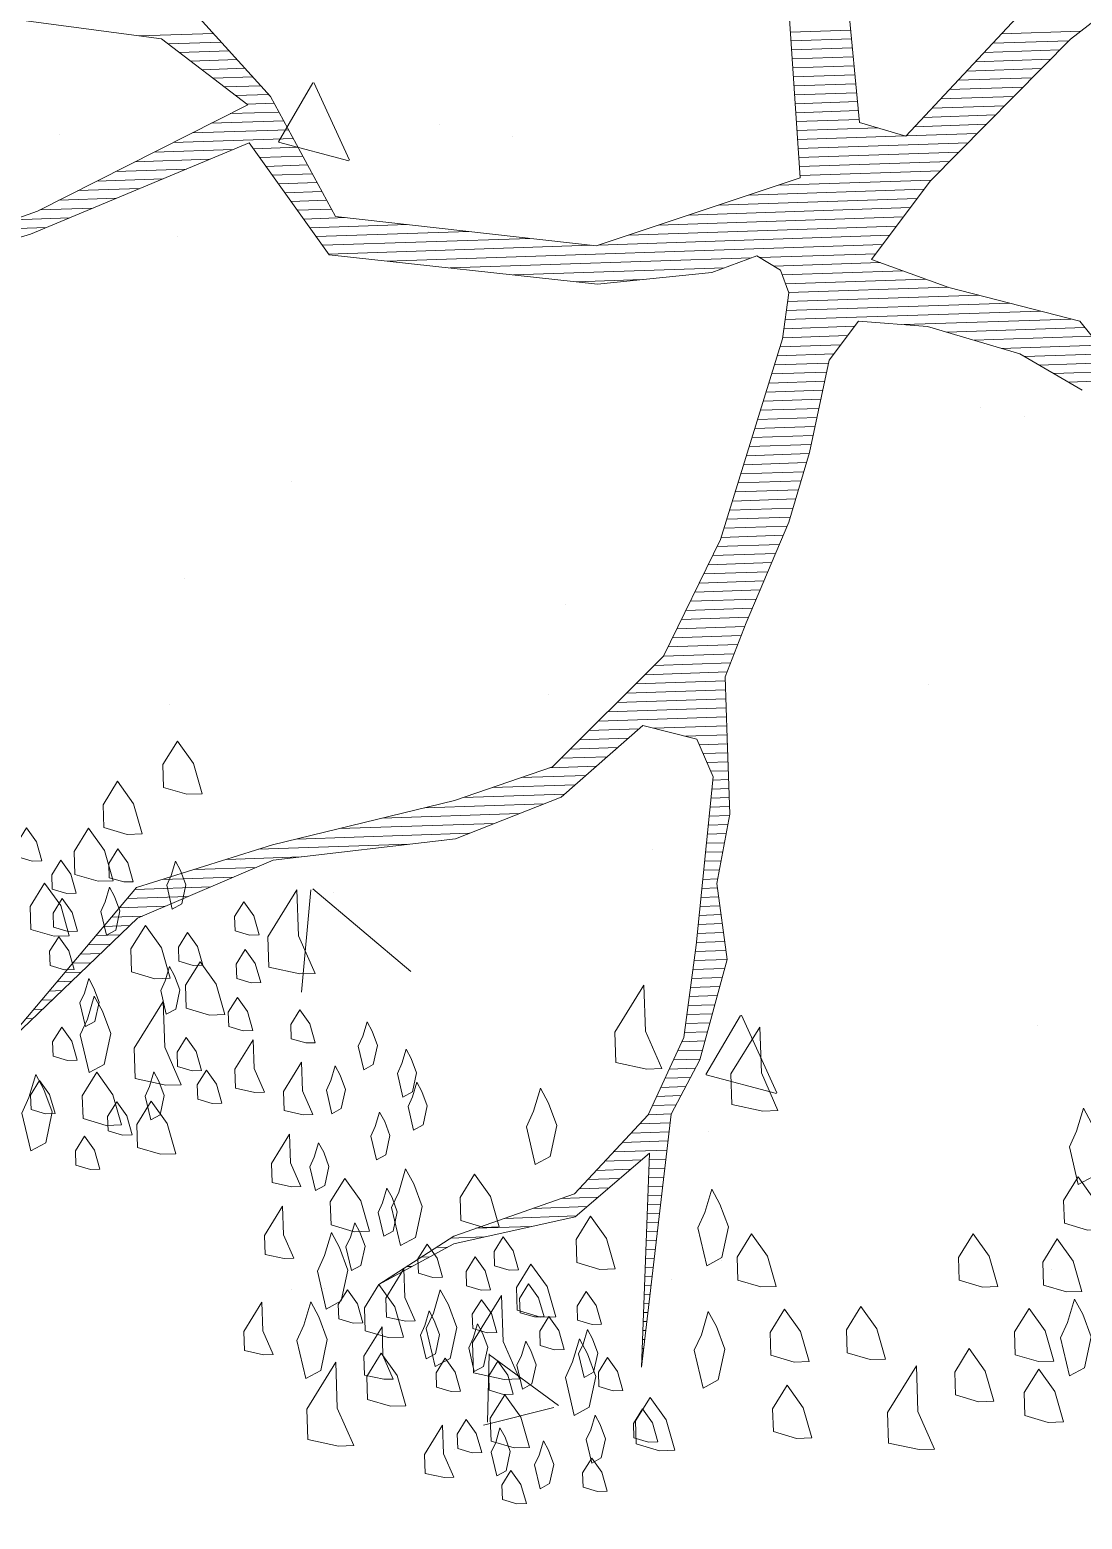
# Model space of a CAD drawing. Header units: millimetres. Extents: x 111 to 1506, y 14 to 566.
# Drawn here: x 256.401 to 257.217, y 203.008 to 204.162 of the extents above; entities that cross this region are included whole.
import ezdxf

# ---------------------------------------------------------------- set-up
doc = ezdxf.new("R2010")
doc.units = ezdxf.units.MM
doc.layers.add('ARBOLES', color=78, linetype='Continuous', lineweight=5)
doc.layers.add('G', color=254, linetype='Continuous', lineweight=5)

# ---------------------------------------------------------------- blocks, each defined once
blk = doc.blocks.new('*X16')
at = {"color": 0}
for p, q in [((16.97318789409835, 16.77), (17.05628360918451, 16.77)), ((17.00543915516986, 16.76), (17.06474498948201, 16.76)), ((17.01766114893293, 16.75), (17.07320636977952, 16.75)), ((17.02988314269599, 16.74), (17.08166775007702, 16.74)), ((17.69874070101733, 16.75), (17.76574494880639, 16.75)), ((17.69907402811996, 16.74), (17.76636993712381, 16.74)), ((17.93347695330735, 16.74), (18.02167326921469, 16.74)), ((17.04210513645906, 16.73), (17.09012913037453, 16.73)), ((17.69940735522259, 16.73), (17.76699492544124, 16.73)), ((17.92347714022848, 16.73), (18.00841684811205, 16.73)), ((17.05432713022213, 16.72), (17.09859051067204, 16.72)), ((17.06654912398519, 16.71), (17.10705189096955, 16.71)), ((17.69974068232522, 16.72), (17.76761991375867, 16.72)), ((17.70007400942785, 16.71), (17.7682449020761, 16.71)), ((17.90347751407073, 16.71), (17.98730613161222, 16.71)), ((17.9134773271496, 16.72), (17.99786148986213, 16.72)), ((17.07877111774826, 16.7), (17.11551327126705, 16.7)), ((17.09099311151132, 16.69), (17.12128332312038, 16.69)), ((17.70040733653048, 16.7), (17.76886989039353, 16.7)), ((17.70074066363311, 16.69), (17.76949487871096, 16.69)), ((17.88347788791299, 16.69), (17.96619541511238, 16.69)), ((17.89347770099186, 16.7), (17.97675077336229, 16.7)), ((17.07191611900144, 16.68), (17.12628322965982, 16.68)), ((17.70107399073574, 16.68), (17.77011986702839, 16.68)), ((17.87347807483412, 16.68), (17.95564005686246, 16.68)), ((17.02884000112323, 16.66), (17.13628304273869, 16.66)), ((17.05037806006234, 16.67), (17.13128313619925, 16.67)), ((17.70140731783836, 16.67), (17.77074485534582, 16.67)), ((17.70174064494099, 16.66), (17.77136984366325, 16.66)), ((17.85347844867637, 16.66), (17.93452934036261, 16.66)), ((17.86347826175525, 16.67), (17.94508469861254, 16.67)), ((17.00730194218412, 16.65), (17.14128294927813, 16.65)), ((17.70207397204362, 16.65), (17.77199483198068, 16.65)), ((17.8434786355975, 16.65), (17.92397398211269, 16.65)), ((16.9642258243059, 16.63), (17.04772422536325, 16.63)), ((16.98576388324501, 16.64), (17.07408736893483, 16.64)), ((17.09638439757046, 16.64), (17.14628285581756, 16.64)), ((17.10305093962304, 16.63), (17.151282762357, 16.63)), ((17.70240729914625, 16.64), (17.79244934519138, 16.64)), ((17.70274062624888, 16.63), (17.822448784428, 16.63)), ((17.82347900943976, 16.63), (17.90286326561285, 16.63)), ((17.83347882251863, 16.64), (17.91341862386278, 16.64)), ((16.92114970642769, 16.61), (16.99499793822011, 16.61)), ((16.9426877653668, 16.62), (17.02136108179169, 16.62)), ((17.10971748167562, 16.62), (17.15628266889643, 16.62)), ((17.1163840237282, 16.61), (17.16128257543587, 16.61)), ((17.70307395335151, 16.62), (17.89230790736294, 16.62)), ((17.70340728045414, 16.61), (17.88175254911301, 16.61)), ((16.89961164748859, 16.6), (16.96863479464855, 16.6)), ((17.12305056578078, 16.6), (17.1662824819753, 16.6)), ((17.70374060755677, 16.6), (17.8711971908631, 16.6)), ((16.85653552961037, 16.58), (16.91590850750541, 16.58)), ((16.87807358854948, 16.59), (16.94227165107697, 16.59)), ((17.12971710783336, 16.59), (17.17128238851474, 16.59)), ((17.13638364988594, 16.58), (17.17628229505417, 16.58)), ((17.67979263830318, 16.58), (17.85008647436326, 16.58)), ((17.7040739346594, 16.59), (17.86064183261317, 16.59)), ((16.79528174480739, 16.56), (16.86318222036226, 16.56)), ((16.82653116067887, 16.57), (16.88954536393383, 16.57)), ((17.14305019193853, 16.57), (17.18128220159361, 16.57)), ((17.14971673399111, 16.56), (17.19705354405891, 16.56)), ((17.61229390002079, 16.56), (17.83375914392326, 16.56)), ((17.64604326916198, 16.57), (17.84175899438636, 16.57)), ((17.15638327604368, 16.55), (17.26505227299522, 16.55)), ((17.57854453087961, 16.55), (17.82575929346017, 16.55)), ((17.16304981809627, 16.54), (17.33305100193156, 16.54)), ((17.16971636014885, 16.53), (17.40104973086787, 16.53)), ((17.51104579259722, 16.53), (17.80975959253397, 16.53)), ((17.54479516173841, 16.54), (17.81775944299707, 16.54)), ((17.17638290220143, 16.52), (17.46904845980421, 16.52)), ((17.24124772612421, 16.51), (17.79375989160778, 16.51)), ((17.47729642345603, 16.52), (17.80175974207088, 16.52)), ((17.31124641767633, 16.5), (17.64659948550995, 16.5)), ((17.65641474865688, 16.5), (17.78576004114468, 16.5)), ((17.38124510922841, 16.49), (17.61660004627335, 16.49)), ((17.45124380078052, 16.48), (17.52452520878001, 16.48)), ((17.67141446827519, 16.49), (17.78989448776242, 16.49)), ((17.68037907972965, 16.48), (17.8148940204596, 16.48)), ((17.68371235075595, 16.47), (17.83989355315678, 16.47)), ((17.68704562178224, 16.46), (17.86489308585396, 16.46)), ((17.68554858268128, 16.45), (17.8985871767802, 16.45)), ((17.68221531165498, 16.43), (17.96658590571652, 16.43)), ((17.68388194716813, 16.44), (17.93258654124835, 16.44)), ((17.67888204062869, 16.41), (17.7511786479375, 16.41)), ((17.68054867614184, 16.42), (17.7591784984006, 16.42)), ((17.81449330194555, 16.42), (18.00058527018467, 16.42)), ((17.86165007260383, 16.41), (18.01566295137173, 16.41)), ((17.67566532727385, 16.4), (17.7431787974744, 16.4)), ((17.89164951184045, 16.4), (18.02316281118089, 16.4)), ((17.6687423797577, 16.38), (17.72889729946106, 16.38)), ((17.67220385351578, 16.39), (17.7351789470113, 16.39)), ((17.92164895107706, 16.39), (18.03066267099004, 16.39)), ((17.94727478289914, 16.38), (18.03816253079919, 16.38)), ((17.66181943224156, 16.36), (17.72389739292162, 16.36)), ((17.66528090599964, 16.37), (17.72639734619134, 16.37)), ((17.96327448382533, 16.37), (18.04566239060834, 16.37)), ((17.97927418475152, 16.36), (18.0531622504175, 16.36)), ((17.65835795848349, 16.35), (17.72139743965191, 16.35)), ((17.99527388567772, 16.35), (18.06066211022665, 16.35)), ((17.65143501096735, 16.33), (17.71639753311247, 16.33)), ((17.65489648472542, 16.34), (17.71889748638219, 16.34)), ((17.64451206345121, 16.31), (17.71139762657304, 16.31)), ((17.64797353720928, 16.32), (17.71389757984275, 16.32)), ((17.64105058969314, 16.3), (17.70889767330332, 16.3)), ((17.634127642177, 16.28), (17.7038081783691, 16.28)), ((17.63758911593507, 16.29), (17.7063977200336, 16.29)), ((17.62720469466086, 16.26), (17.69714163631651, 16.26)), ((17.63066616841893, 16.27), (17.7004749073428, 16.27)), ((17.62374322090279, 16.25), (17.69380836529022, 16.25)), ((17.61682027338665, 16.23), (17.68714182323764, 16.23)), ((17.62028174714471, 16.24), (17.69047509426393, 16.24)), ((17.6098973258705, 16.21), (17.68047528118506, 16.21)), ((17.61335879962857, 16.22), (17.68380855221135, 16.22)), ((17.60643585211243, 16.2), (17.67656018210006, 16.2)), ((17.59810343573454, 16.18), (17.66732958541187, 16.18)), ((17.60297437835436, 16.19), (17.67194488375597, 16.19)), ((17.58743696845041, 16.16), (17.65809898872368, 16.16)), ((17.59277020209247, 16.17), (17.66271428706778, 16.17)), ((17.58210373480834, 16.15), (17.65348369037959, 16.15)), ((17.57143726752421, 16.13), (17.6442530936914, 16.13)), ((17.57677050116627, 16.14), (17.64886839203549, 16.14)), ((17.56077080024008, 16.11), (17.63502249700321, 16.11)), ((17.56610403388215, 16.12), (17.63963779534731, 16.12)), ((17.55543756659802, 16.1), (17.63040719865912, 16.1)), ((17.54477109931389, 16.08), (17.62163764650427, 16.08)), ((17.55010433295595, 16.09), (17.62592328068093, 16.09)), ((17.53410463202976, 16.06), (17.61306637815095, 16.06)), ((17.53943786567182, 16.07), (17.61735201232761, 16.07)), ((17.52340725343002, 16.05), (17.60878074397429, 16.05)), ((17.50197908254672, 16.03), (17.6021194566009, 16.03)), ((17.51269316798836, 16.04), (17.60449510979763, 16.04)), ((17.48055091166343, 16.01), (17.6021194566009, 16.01)), ((17.49126499710507, 16.02), (17.6021194566009, 16.02)), ((17.46983682622178, 16), (17.6021194566009, 16)), ((17.44840865533848, 15.98), (17.50438145419039, 15.98)), ((17.45912274078013, 15.99), (17.6021194566009, 15.99)), ((17.52058882922431, 15.98), (17.6021194566009, 15.98)), ((17.42698048445519, 15.96), (17.47993746666426, 15.96)), ((17.43769456989683, 15.97), (17.49215946042733, 15.97)), ((17.55558817500036, 15.97), (17.6021194566009, 15.97)), ((17.57067333692794, 15.96), (17.6021194566009, 15.96)), ((17.41626639901354, 15.95), (17.4677154729012, 15.95)), ((17.57467326215949, 15.95), (17.6021194566009, 15.95)), ((17.37106652666302, 15.93), (17.44327148537507, 15.93)), ((17.40356591916934, 15.94), (17.45549347913813, 15.94)), ((17.57867318739104, 15.94), (17.6021194566009, 15.94)), ((17.58267311262259, 15.93), (17.6021194566009, 15.93)), ((17.33856713415669, 15.92), (17.431049491612, 15.92)), ((17.58457930600135, 15.92), (17.6021194566009, 15.92)), ((17.26288055954617, 15.9), (17.39572617704003, 15.9)), ((17.30606774165035, 15.91), (17.41882749784894, 15.91)), ((17.58185208425256, 15.9), (17.6021194566009, 15.9)), ((17.58321569512696, 15.91), (17.6021194566009, 15.91)), ((17.16688235398901, 15.88), (17.33972722379835, 15.88)), ((17.21488145676759, 15.89), (17.36772670041919, 15.89)), ((17.57912486250378, 15.88), (17.60181207761234, 15.88)), ((17.58048847337817, 15.89), (17.6021194566009, 15.89)), ((17.11888325121043, 15.87), (17.31172774717751, 15.87)), ((17.57776125162939, 15.87), (17.59958989692815, 15.87)), ((17.04013480420599, 15.85), (17.12348064503154, 15.85)), ((17.07613413128993, 15.86), (17.24347840197801, 15.86)), ((17.57503402988061, 15.85), (17.59514553555976, 15.85)), ((17.576397640755, 15.86), (17.59736771624395, 15.86)), ((16.96813615003811, 15.83), (17.04722716228014, 15.83)), ((17.00413547712205, 15.84), (17.07294096734009, 15.84)), ((17.57230680813182, 15.83), (17.59070117419137, 15.83)), ((17.57367041900621, 15.84), (17.59292335487556, 15.84)), ((16.93713547433138, 15.82), (17.02151335722018, 15.82)), ((17.57094319725743, 15.82), (17.58847899350718, 15.82)), ((16.91904057447438, 15.8), (16.97008574710027, 15.8)), ((16.92808802440288, 15.81), (16.99579955216023, 15.81)), ((17.56821597550865, 15.8), (17.58559625106659, 15.8)), ((17.56957958638304, 15.81), (17.58625681282299, 15.81)), ((16.90094567461737, 15.78), (16.93005314373287, 15.78)), ((16.90999312454588, 15.79), (16.94437194204032, 15.79)), ((17.56548875375986, 15.78), (17.58759621368236, 15.78)), ((17.56685236463425, 15.79), (17.58659623237447, 15.79)), ((16.89189822468887, 15.77), (16.91887688205647, 15.77)), ((17.56412514288547, 15.77), (17.58859619499025, 15.77)), ((16.87380332483186, 15.75), (16.89652435870371, 15.75)), ((16.88285077476036, 15.76), (16.90770062038009, 15.76)), ((17.56139792113669, 15.75), (17.59059615760602, 15.75)), ((17.56276153201108, 15.76), (17.58959617629814, 15.76)), ((16.85570842497486, 15.73), (16.87417183535093, 15.73)), ((16.86475587490336, 15.74), (16.88534809702732, 15.74)), ((17.55846422328014, 15.73), (17.59259612022179, 15.73)), ((17.5600343102623, 15.74), (17.59159613891391, 15.74)), ((16.84666097504636, 15.72), (16.86299557367455, 15.72)), ((17.556797587767, 15.72), (17.59359610152968, 15.72)), ((16.82856607518935, 15.7), (16.84064305032178, 15.7)), ((16.83761352511785, 15.71), (16.85181931199816, 15.71)), ((17.55346431674071, 15.7), (17.58752159368557, 15.7)), ((17.55513095225385, 15.71), (17.5905984592483, 15.71)), ((16.81047117533234, 15.68), (16.818290526969, 15.68)), ((16.81951862526085, 15.69), (16.82946678864539, 15.69)), ((17.55013104571442, 15.68), (17.58136786256011, 15.68)), ((17.55179768122756, 15.69), (17.58444472812284, 15.69)), ((17.54846441020127, 15.67), (17.57829099699738, 15.67)), ((17.54513113917498, 15.65), (17.57213726587192, 15.65)), ((17.54679777468813, 15.66), (17.57521413143465, 15.66)), ((17.54020961248283, 15.63), (17.56598353474646, 15.63)), ((17.54346450366184, 15.64), (17.56906040030919, 15.64)), ((17.53520970594339, 15.62), (17.56290666918373, 15.62)), ((17.52520989286452, 15.6), (17.55431273478863, 15.6)), ((17.53020979940396, 15.61), (17.559829803621, 15.61)), ((17.51521007978565, 15.58), (17.54288437698421, 15.58)), ((17.52020998632508, 15.59), (17.54859855588642, 15.59)), ((17.51021017324621, 15.57), (17.537170198082, 15.57)), ((17.50021036016734, 15.55), (17.52574184027757, 15.55)), ((17.50521026670678, 15.56), (17.53145601917979, 15.56)), ((17.48034871292338, 15.53), (17.52259571549491, 15.53)), ((17.49034852600225, 15.54), (17.52411083868868, 15.54)), ((17.47034889984451, 15.52), (17.52108059230115, 15.52)), ((17.45034927368676, 15.5), (17.49106801520514, 15.5)), ((17.46034908676564, 15.51), (17.51956546910738, 15.51)), ((17.49955784605079, 15.5), (17.51805034591361, 15.5)), ((17.43034964752902, 15.48), (17.46606848250796, 15.48)), ((17.44034946060789, 15.49), (17.47856824885655, 15.49)), ((17.49812930132524, 15.48), (17.51502009952607, 15.48)), ((17.49884357368802, 15.49), (17.51653522271984, 15.49)), ((17.42034983445015, 15.47), (17.45356871615937, 15.47)), ((17.49741502896246, 15.47), (17.51350497633231, 15.47)), ((17.36804773258134, 15.45), (17.4285691834622, 15.45)), ((17.40004713443373, 15.46), (17.44106894981079, 15.46)), ((17.49598648423691, 15.45), (17.51047472994477, 15.45)), ((17.49670075659969, 15.46), (17.51198985313854, 15.46)), ((17.30404892887656, 15.43), (17.3661222140591, 15.43)), ((17.33604833072895, 15.44), (17.41606941711361, 15.44)), ((17.49455793951136, 15.43), (17.50744448355723, 15.43)), ((17.49527221187413, 15.44), (17.508959606751, 15.44)), ((17.27536577131167, 15.42), (17.31278987763845, 15.42)), ((17.49384366714858, 15.42), (17.50592936036346, 15.42)), ((17.24203306104876, 15.4), (17.25165344221621, 15.4)), ((17.25869941618022, 15.41), (17.27165306837395, 15.41)), ((17.49241512242303, 15.4), (17.50289911397593, 15.4)), ((17.49312939478581, 15.41), (17.50441423716969, 15.41)), ((17.20870035078586, 15.38), (17.21165418990073, 15.38)), ((17.22536670591732, 15.39), (17.23165381605847, 15.39)), ((17.49098657769748, 15.38), (17.49986886758839, 15.38)), ((17.49170085006025, 15.39), (17.50138399078216, 15.39)), ((17.4902723053347, 15.37), (17.49835374439462, 15.37)), ((17.48884376060915, 15.35), (17.49532349800708, 15.35)), ((17.48955803297192, 15.36), (17.49683862120085, 15.36)), ((17.48741521588359, 15.33), (17.49229325161955, 15.33)), ((17.48812948824637, 15.34), (17.49380837481331, 15.34)), ((17.48670094352081, 15.32), (17.49077812842578, 15.32)), ((17.48527239879526, 15.3), (17.48774788203824, 15.3)), ((17.48598667115804, 15.31), (17.48926300523201, 15.31)), ((17.48384385406971, 15.28), (17.48471763565071, 15.28)), ((17.48455812643249, 15.29), (17.48623275884447, 15.29)), ((17.48312958170693, 15.27), (17.48320251245694, 15.27))]:
    blk.add_line(p, q, dxfattribs=at)
blk = doc.blocks.new('E1E')
at = {"layer": 'ARBOLES', "ltscale": 0.2}
for p, q in [((95.6009255226575, 59.47837119379487), (95.6009255226575, 59.47837119379487)), ((95.58452171995023, 59.44670663478818), (95.5298121822877, 59.4067161867511)), ((95.60448911147448, 59.38315043963625), (95.58192586977013, 59.44281732982635)), ((95.6038394601656, 59.38383969379451), (95.52656696160948, 59.40351568963882)), ((95.79750850332499, 59.39714402914289), (95.79750850332499, 59.39714402914289)), ((95.76994093795332, 59.38406470091869), (95.76994093795332, 59.38406470091869)), ((95.47302395451237, 59.25522958106198), (95.47302395451237, 59.25522958106198)), ((95.43610505909115, 59.2210686431245), (95.43610505909115, 59.2210686431245)), ((95.85697547625334, 59.22055793091253), (95.85697547625334, 59.22055793091253)), ((95.92142910948124, 59.04482690011905), (95.89361575795229, 59.13638126765208)), ((95.49325417549638, 59.11433350925407), (95.49325417549638, 59.11433350925407)), ((95.1485394056996, 59.11331513298084), (95.1485394056996, 59.11331513298084)), ((95.91995500519356, 59.04322960773975), (95.80626733749607, 59.08039179101824)), ((95.5148264315825, 59.06597332413779), (95.44758869686069, 59.057520130957)), ((95.505991272701, 59.00265368777985), (95.51518409922373, 59.06577840244612)), ((95.5053764720275, 59.00217781744668), (95.44733153404371, 59.05684928185023)), ((95.90080178791315, 59.03942887398277), (95.90080178791315, 59.03942887398277)), ((95.99240934325658, 59.04428227560839), (95.99240934325658, 59.04428227560839)), ((95.82557020967845, 58.95662574946349), (95.82557020967845, 58.95662574946349)), ((96.10891797842731, 58.93421537604686), (96.10891797842731, 58.93421537604686)), ((95.2462630320165, 58.90743740692691), (95.2462630320165, 58.90743740692691)), ((95.64030462664577, 58.88973910508962), (95.64030462664577, 58.88973910508962)), ((96.13945979440601, 58.81968787144391), (96.13945979440601, 58.81968787144391)), ((95.78443342961457, 58.79230092796597), (95.78443342961457, 58.79230092796597)), ((95.80101444786504, 58.70861918535712), (95.80101444786504, 58.70861918535712)), ((96.0816201632743, 58.6988124865815), (96.0816201632743, 58.6988124865815)), ((95.45994888080207, 58.65038647988471), (95.45994888080207, 58.65038647988471)), ((96.26571117668692, 58.52697941621528), (96.26571117668692, 58.52697941621528)), ((96.40324373348395, 58.47991098517507), (96.40324373348395, 58.47991098517507)), ((96.05021489669927, 58.43488030513235), (96.05021489669927, 58.43488030513235)), ((96.2113654874735, 58.4099156305238), (96.14412775275177, 58.40146243734311)), ((96.20252986078678, 58.34659609944917), (96.21172268730965, 58.40972081411546)), ((95.51212426039936, 58.39318980228864), (95.51212426039936, 58.39318980228864)), ((96.20191572783341, 58.34612024460335), (96.14387078984957, 58.400791709007)), ((95.47090771903736, 58.38569196259565), (95.47090771903736, 58.38569196259565)), ((96.07875918467144, 58.33799653709393), (96.07875918467144, 58.33799653709393)), ((96.01127942815964, 58.32313856864293), (96.01127942815964, 58.32313856864293)), ((95.75427463585872, 58.19608208901313), (95.75427463585872, 58.19608208901313))]:
    blk.add_line(p, q, dxfattribs=at)
for points in [[(95.70240777502559, 59.51578741147561), (95.731319704394, 59.52086786205796), (95.74290443008086, 59.49485162781279), (95.7342657706642, 59.44424276730143), (95.71688868213405, 59.48326711866904), (95.68939990105213, 59.50999515690368)], [(95.52807987344208, 59.50302690015785), (95.54208374275566, 59.50439199246345), (95.54751364635176, 59.4921978630811), (95.5448142823156, 59.47638386563214), (95.5312551110873, 59.48495812694811), (95.5199506058098, 59.49940703209136)], [(95.59990918787572, 59.50578765189157), (95.61797769100555, 59.50896267823036), (95.62521756246693, 59.49270383905382), (95.6198188343947, 59.46107584415613), (95.60895902720259, 59.48546410292083), (95.59177992024357, 59.50216778382518)], [(95.52585638301505, 59.45333013205043), (95.52630108110048, 59.46326948567199), (95.51318660795759, 59.48178310060932), (95.50686730819069, 59.47409852274875), (95.51004254583599, 59.45602974953901), (95.51953708324814, 59.44564555418985), (95.52722165279505, 59.439326068635)], [(95.567867990956, 59.45742540896713), (95.5683126890414, 59.4673647625887), (95.55519821589851, 59.48587837752603), (95.54887891613173, 59.47819379966545), (95.55205415377706, 59.46012502645571), (95.56154869118919, 59.44974083110655), (95.56923326073608, 59.44342134555158)], [(95.58457122430596, 59.47460449872157), (95.59857509361954, 59.47596959102718), (95.60400499721564, 59.46377546164483), (95.60130563317959, 59.44796146419598), (95.5877464619512, 59.45653572551195), (95.5764419566737, 59.47098463065508)], [(95.46260103429884, 59.46412860200478), (95.47660490361264, 59.46549369431028), (95.48203480720863, 59.4532995649279), (95.47933544317249, 59.43748556747907), (95.4657762719442, 59.44605982879493), (95.45447176666669, 59.46050873393828)], [(95.67136112322709, 59.46299422766747), (95.69376911560896, 59.46517855096401), (95.70245765987413, 59.44566637528014), (95.69813833016569, 59.42036194502435), (95.67644191192724, 59.43408186613628), (95.65835324925379, 59.45720197309543)], [(95.77476242571942, 59.4233069836387), (95.77547399986263, 59.4392112280472), (95.75448915576763, 59.46883539356774), (95.7443774632159, 59.45653908043464), (95.74945825191598, 59.42762671890347), (95.76465073316764, 59.4110106705055), (95.77694703299782, 59.40089868066881)], [(95.79916977143641, 59.46300804667981), (95.81723827456624, 59.4661830730186), (95.8244781460276, 59.44992423384205), (95.81907941795536, 59.41829623894447), (95.80821961076315, 59.44268449770907), (95.79104050380413, 59.45938817861331)], [(95.54992104290993, 59.45568054245999), (95.57232903529172, 59.45786486575665), (95.58101757955677, 59.43835269007278), (95.57669824984845, 59.41304825981699), (95.55500183161, 59.42676818092892), (95.53691316893669, 59.44988828788819)], [(95.49019525036456, 59.41309730871425), (95.49063994844995, 59.42303666233583), (95.47752547530712, 59.44155027727315), (95.47120617554029, 59.43386569941257), (95.47438141318564, 59.41579692620284), (95.48387595059776, 59.40541273085369), (95.49156052014455, 59.39909324529871)], [(95.68669411884157, 59.44214795461372), (95.70476262197135, 59.44532298095265), (95.71200249343285, 59.4290641417761), (95.70660376536051, 59.39743614687841), (95.69574395816828, 59.42182440564311), (95.67856485120937, 59.43852808654724)], [(95.62435934182, 59.42900300753085), (95.6383632111337, 59.43036809983646), (95.64379311472969, 59.41817397045411), (95.64109375069363, 59.40235997300537), (95.62753457946523, 59.41093423432122), (95.61623007418771, 59.42538313946446)], [(95.42345005874101, 59.40715818258836), (95.44585805112287, 59.40934250588489), (95.45454659538784, 59.38983033020114), (95.45022726567976, 59.36452589994536), (95.42853084744108, 59.3782458210574), (95.41044218476765, 59.40136592801654)], [(95.52974754265499, 59.36096687999832), (95.53045911679831, 59.37687112440681), (95.50947427270313, 59.40649528992735), (95.49936258015137, 59.39419897679413), (95.50444336885145, 59.36528661526317), (95.51963585010336, 59.3486705668651), (95.53193214993341, 59.33855857702853)], [(95.5778384019774, 59.41315844295949), (95.59184227129109, 59.41452353526511), (95.59727217488708, 59.40232940588275), (95.59457281085103, 59.38651540843391), (95.58101363962277, 59.39508966974976), (95.56970913434513, 59.40953857489301)], [(95.66709167836729, 59.36756876121632), (95.66780325251072, 59.3834730056248), (95.64681840841551, 59.41309717114535), (95.63670671586377, 59.40080085801211), (95.64178750456385, 59.37188849648105), (95.65697998581564, 59.35527244808319), (95.6692762856457, 59.3451604582464)], [(95.67002206101543, 59.38114674057935), (95.67046675910083, 59.39108609420081), (95.65735228595794, 59.40959970913825), (95.65103298619115, 59.40191513127756), (95.6542082238364, 59.38384635806783), (95.66370276124864, 59.37346216271878), (95.67138733079551, 59.36714267716371)], [(95.69742675602235, 59.40445770061586), (95.71983474840424, 59.40664202391239), (95.72852329266928, 59.38712984822853), (95.72420396296094, 59.36182541797272), (95.70250754472242, 59.37554533908467), (95.68441888204909, 59.39866544604392)], [(95.4359897409753, 59.40357222969786), (95.449993610289, 59.40493732200348), (95.45542351388501, 59.39274319262112), (95.45272414984896, 59.37692919517217), (95.43916497862068, 59.38550345648813), (95.42786047334305, 59.39995236163149)], [(95.57605960963579, 59.37340102847364), (95.5765043077212, 59.383340382095), (95.5633898345783, 59.40185399703254), (95.55707053481152, 59.39416941917197), (95.56024577245677, 59.37610064596213), (95.569740309869, 59.36571645061296), (95.57742487941576, 59.359396965058)], [(95.58249061269184, 59.40004014269452), (95.61140254206036, 59.40512059327698), (95.62298726774706, 59.37910435903181), (95.61434860833052, 59.32849549852033), (95.59697151980042, 59.36751984988807), (95.56948273871845, 59.39424788812247)], [(95.62394581925837, 59.37524152962936), (95.62439051734378, 59.38518088325093), (95.61127604420076, 59.40369449818824), (95.60495674443398, 59.39600992032767), (95.60813198207931, 59.37794114711804), (95.61762651949144, 59.36755695176877), (95.62531108903832, 59.36123746621392)], [(95.73280153612238, 59.40423104128381), (95.74680540543608, 59.40559613358919), (95.75223530903229, 59.39340200420693), (95.74953594499613, 59.3775880067581), (95.73597677376772, 59.38616226807396), (95.72467226849031, 59.40061117321731)], [(95.78131624755468, 59.35608207472914), (95.78202782169788, 59.37198631913763), (95.76104297760268, 59.40161048465829), (95.75093128505108, 59.38931417152506), (95.75601207375112, 59.36040180999389), (95.77120455500294, 59.34378576159604), (95.783500854833, 59.33367377175947)], [(95.68809056414528, 59.38432176691814), (95.70615906727508, 59.38749679325683), (95.71339893873647, 59.3712379540804), (95.70800021066424, 59.33960995918282), (95.697140403472, 59.36399821794765), (95.67996129651299, 59.38070189885165)], [(95.48435182420681, 59.37152996019522), (95.49835569352062, 59.37289505250082), (95.50378559711672, 59.36070092311824), (95.50108623308056, 59.34488692566951), (95.48752706185229, 59.35346118698537), (95.47622255657477, 59.36791009212872)], [(95.52683930575716, 59.34174246645345), (95.52728400384257, 59.35168182007479), (95.51416953069969, 59.37019543501223), (95.50785023093277, 59.36251085715166), (95.5110254685781, 59.34444208394181), (95.52052000599024, 59.33405788859277), (95.52820457553699, 59.32773840303769)], [(95.61356188567531, 59.3657470177357), (95.62756575498899, 59.36711211004108), (95.63299565858509, 59.35491798065872), (95.63029629454893, 59.33910398321), (95.61673712332063, 59.34767824452585), (95.60543261804314, 59.3621271496692)], [(95.81504595966285, 59.37266418063125), (95.83311446279268, 59.37583920697004), (95.84035433425419, 59.3595803677936), (95.83495560618181, 59.32795237289582), (95.82409579898972, 59.35234063166062), (95.80691669203081, 59.36904431256475)], [(96.01383066961435, 59.36376734607796), (96.02783453892805, 59.36513243838355), (96.03326444252414, 59.35293830900121), (96.03056507848798, 59.33712431155235), (96.01700590725972, 59.34569857286833), (96.00570140198221, 59.36014747801146)], [(96.09218184432623, 59.32304562324673), (96.0928934184696, 59.33894986765522), (96.07190857437435, 59.36857403317575), (96.06179688182252, 59.35627772004266), (96.06687767052273, 59.32736535851146), (96.08207015177452, 59.31074931011362), (96.09436645160456, 59.30063732027706)], [(95.30927537440223, 59.34852383288015), (95.33168336678402, 59.3507081561767), (95.34037191104919, 59.33119598049284), (95.33605258134087, 59.30589155023704), (95.31435616310243, 59.31961147134897), (95.29626750042887, 59.34273157830812)], [(95.5494171407884, 59.35666678044679), (95.56342101010219, 59.35803187275239), (95.5688509136982, 59.34583774337004), (95.56615154966202, 59.3300237459212), (95.55259237843364, 59.33859800723716), (95.54128787315624, 59.35304691238029)], [(95.76538095769882, 59.33106626498957), (95.76582565578421, 59.34100561861093), (95.75271118264132, 59.35951923354836), (95.74639188287455, 59.3518346556878), (95.74956712051987, 59.33376588247807), (95.759061657932, 59.32338168712889), (95.76674622747879, 59.31706220157393)], [(95.42786915814628, 59.29222054045332), (95.4285807322896, 59.30812478486192), (95.40759588819452, 59.33774895038247), (95.39748419564276, 59.32545263724925), (95.40256498434285, 59.29654027571807), (95.41775746559452, 59.27992422732022), (95.43005376542469, 59.26981223748367)], [(95.57834545111031, 59.33545354802089), (95.59234932042402, 59.33681864032661), (95.59777922402003, 59.32462451094425), (95.59507985998395, 59.3088105134953), (95.58152068875569, 59.31738477481125), (95.57021618347817, 59.33183367995439)], [(95.67999247203684, 59.33687977457161), (95.69399634135056, 59.33824486687723), (95.69942624494655, 59.32605073749487), (95.69672688091049, 59.31023674004602), (95.68316770968208, 59.31881100136187), (95.67186320440467, 59.33325990650522)], [(95.52594990958636, 59.32186375921041), (95.53995377890001, 59.32322885151603), (95.54538368249601, 59.31103472213368), (95.54268431845995, 59.29522072468472), (95.5291251472317, 59.30379498600068), (95.51782064195405, 59.31824389114392)], [(95.57314037913194, 59.33352703777432), (95.59554837151373, 59.33571136107096), (95.60423691577878, 59.31619918538711), (95.59991758607048, 59.29089475513129), (95.57822116783191, 59.30461467624336), (95.56013250515858, 59.32773478320249)], [(95.63391623027965, 59.33097456362173), (95.64792009959335, 59.33233965592733), (95.65335000318936, 59.32014552654497), (95.65065063915328, 59.30433152909614), (95.63709146792499, 59.3129057904121), (95.62578696264738, 59.32735469555523)], [(95.76398904387285, 59.32498538990152), (95.78639703625477, 59.32716971319819), (95.7950855805198, 59.30765753751432), (95.79076625081137, 59.28235310725852), (95.76906983257292, 59.29607302837057), (95.7509811698996, 59.31919313532971)], [(95.95844546417885, 59.32584392787604), (95.9808534565606, 59.32802825117248), (95.9895420008258, 59.30851607548873), (95.98522267111744, 59.28321164523303), (95.963526252879, 59.29693156634497), (95.94543759020544, 59.32005167330412)], [(95.99804800795906, 59.3226448392865), (96.01205187727275, 59.3240099315921), (96.01748178086899, 59.31181580220975), (96.0147824168327, 59.2960018047609), (96.00122324560441, 59.30457606607688), (95.98991874032689, 59.31902497122)], [(96.07213198834364, 59.33128023484759), (96.08613585765731, 59.33264532715321), (96.09156576125332, 59.32045119777085), (96.08886639721723, 59.304637200322), (96.07530722598896, 59.31321146163786), (96.06400272071134, 59.32766036678122)], [(95.19942001977181, 59.31519391342754), (95.22833194914021, 59.3202743640101), (95.23991667482703, 59.29425812976494), (95.23127801541037, 59.24364926925345), (95.21390092688029, 59.28267362062118), (95.18641214579841, 59.30940165885571)], [(95.7394463290613, 59.27508833337951), (95.74015790320452, 59.290992577788), (95.71917305910941, 59.32061674330854), (95.70906136655772, 59.30832043017521), (95.71414215525776, 59.27940806864426), (95.72933463650944, 59.26279202024629), (95.74163093633972, 59.25268003040961)], [(95.74959829604352, 59.28994375819802), (95.75004299412892, 59.29988311181948), (95.73692852098604, 59.3183967267568), (95.73060922121924, 59.31071214889623), (95.73378445886458, 59.29264337568659), (95.74327899627673, 59.28225918033746), (95.7509635658236, 59.27593969478248)], [(95.834066210011, 59.30807366565288), (95.85213471314086, 59.31124869199179), (95.85937458460232, 59.29498985281525), (95.85397585652996, 59.26336185791757), (95.84311604933777, 59.28775011668226), (95.82593694237885, 59.30445379758639)], [(96.01555774877257, 59.32010058463247), (96.0379657411542, 59.32228490792914), (96.04665428541936, 59.30277273224515), (96.04233495571104, 59.27746830198934), (96.02063853747259, 59.29118822310129), (96.00254987479916, 59.31430833006054)], [(95.6167682988445, 59.30385612024593), (95.63077216815807, 59.3052212125514), (95.63620207175421, 59.29302708316896), (95.63350270771812, 59.27721308572021), (95.61994353648984, 59.28578734703608), (95.60863903121223, 59.30023625217943)], [(95.82460284812264, 59.274635736722), (95.82504754620804, 59.28457509034346), (95.81193307306528, 59.30308870528079), (95.80561377329822, 59.29540412742021), (95.80878901094358, 59.2773353542106), (95.81828354835571, 59.26695115886142), (95.8259681179026, 59.26063167330635)], [(95.99175988371604, 59.27113813714575), (95.99220458180132, 59.28107749076734), (95.97909010865843, 59.29959110570478), (95.97277080889164, 59.2919065278442), (95.97594604653698, 59.27383775463446), (95.98544058394913, 59.26345355928543), (95.993125153496, 59.25713407373034)], [(95.33823718861916, 59.28348324726726), (95.36064518100096, 59.2856675705638), (95.36933372526613, 59.26615539487993), (95.36501439555781, 59.24085096462424), (95.34331797731936, 59.25457088573607), (95.32522931464581, 59.27769099269543)], [(95.53848597176868, 59.27133366811908), (95.56089396415035, 59.27351799141564), (95.56958250841541, 59.25400581573187), (95.56526317870718, 59.22870138547607), (95.54356676046864, 59.24242130658801), (95.52547809779519, 59.26554141354728)], [(95.65342211509909, 59.27575122604053), (95.67583010748095, 59.27793554933707), (95.684518651746, 59.25842337365309), (95.6801993220377, 59.2331189433974), (95.65850290379913, 59.24683886450934), (95.6404142411257, 59.26995897146859)], [(95.97800715998748, 59.26441127353841), (96.00691908935588, 59.26949172412085), (96.0185038150427, 59.24347548987582), (96.00986515562607, 59.19286662936421), (95.99248806709593, 59.23189098073196), (95.9649992860141, 59.2586190189666)], [(96.06911216264956, 59.23483601934633), (96.06982373679287, 59.25074026375494), (96.04883889269777, 59.28036442927525), (96.03872720014608, 59.26806811614214), (96.04380798884623, 59.23915575461096), (96.05900047009793, 59.22253970621323), (96.07129676992798, 59.21242771637643)], [(96.071718465782, 59.27751875694621), (96.0857223350957, 59.2788838492517), (96.09115223869179, 59.26668971986946), (96.08845287465547, 59.2508757224205), (96.0748937034272, 59.25944998373647), (96.0635891981498, 59.27389888887971)], [(95.1647656124084, 59.25300054377229), (95.18717360479015, 59.25518486706896), (95.19586214905537, 59.23567269138498), (95.19154281934692, 59.2103682611293), (95.16984640110846, 59.22408818224123), (95.15175773843502, 59.24720828920048)], [(95.2731978187523, 59.25452197440773), (95.29560581113415, 59.25670629770438), (95.30429435539914, 59.23719412202051), (95.2999750256909, 59.21188969176471), (95.27827860745235, 59.22560961287676), (95.2601899447789, 59.24872971983591)], [(95.78262241570533, 59.22671833552526), (95.78306711379076, 59.23665768914673), (95.76995264064787, 59.25517130408415), (95.76363334088109, 59.24748672622357), (95.76680857852628, 59.22941795301385), (95.77630311593857, 59.21903375766468), (95.78398768548544, 59.2127142721096)], [(95.93167977264515, 59.26386783389038), (95.94568364195896, 59.26523292619599), (95.95111354555496, 59.25303879681364), (95.94841418151879, 59.23722479936479), (95.93485501029049, 59.24579906068065), (95.92355050501298, 59.260247965824)], [(95.0975416352632, 59.24644757388266), (95.11994962764486, 59.24863189717922), (95.12863817191001, 59.22911972149534), (95.1243188422017, 59.20381529123954), (95.10262242396328, 59.21753521235159), (95.0845337612897, 59.24065531931085)], [(95.84902182654301, 59.24167321664133), (95.86709032967285, 59.24484824298012), (95.87433020113431, 59.22858940380369), (95.86893147306196, 59.19696140890612), (95.85807166586987, 59.22134966767082), (95.84089255891097, 59.23805334857483)], [(95.89871800403095, 59.23944900800306), (95.91678650716078, 59.24262403434186), (95.92402637862206, 59.22636519516531), (95.9186276505498, 59.19473720026775), (95.9077678433577, 59.21912545903244), (95.8905887363987, 59.23582913993657)], [(95.96060808296707, 59.24265460146447), (95.97461195228077, 59.24401969377008), (95.98004185587676, 59.23182556438772), (95.97734249184069, 59.21601156693889), (95.96378332061244, 59.22458582825474), (95.9524788153348, 59.23903473339787)], [(96.08079948063248, 59.21337308369543), (96.08124417871788, 59.22331243731689), (96.068129705575, 59.24182605225432), (96.0618104058082, 59.23414147439375), (96.06498564345354, 59.21607270118403), (96.07448018086569, 59.20568850583486), (96.08216475041245, 59.1993690202799)], [(95.39321475078295, 59.2300271707981), (95.41562274316463, 59.23221149409464), (95.42431128742979, 59.21269931841088), (95.41999195772148, 59.18739488815508), (95.39829553948306, 59.20111480926703), (95.38020687680948, 59.22423491622616)], [(95.46770412390669, 59.18525947618677), (95.46841569805012, 59.20116372059538), (95.44743085395493, 59.23078788611569), (95.43731916140318, 59.21849157298258), (95.44239995010322, 59.18957921145164), (95.45759243135504, 59.17296316305367), (95.46988873118508, 59.16285117321711)], [(95.83730379870386, 59.20236064388318), (95.83774849678929, 59.21229999750453), (95.82463402364641, 59.23081361244197), (95.81831472387958, 59.2231290345814), (95.82148996152493, 59.20506026137178), (95.83098449893707, 59.19467606602261), (95.83866906848385, 59.18835658046752)], [(95.76096515236866, 59.18785060449471), (95.76140985045404, 59.19778995811616), (95.74829537731115, 59.21630357305347), (95.74197607754438, 59.20861899519291), (95.74515131518959, 59.19055022198328), (95.75464585260185, 59.18016602663401), (95.76233042214862, 59.17384654107916)], [(95.11568018278506, 59.15320643072805), (95.11639175692841, 59.16911067513665), (95.09540691283328, 59.19873484065719), (95.08529522028145, 59.18643852752397), (95.09037600898165, 59.15752616599278), (95.10556849023331, 59.14091011759482), (95.11786479006348, 59.13079812775825)], [(95.12721502362335, 59.19731123267836), (95.14962301600524, 59.19949555597491), (95.15831156027016, 59.17998338029092), (95.15399223056197, 59.15467895003523), (95.13229581232343, 59.16839887114718), (95.11420714965008, 59.19151897810642)], [(95.65133727751768, 59.15791745661969), (95.65204885166092, 59.17382170102808), (95.6310640075658, 59.20344586654861), (95.62095231501408, 59.19114955341539), (95.62603310371416, 59.16223719188433), (95.6412255849661, 59.14562114348637), (95.65352188479612, 59.13550915364969)], [(96.01532064148948, 59.17447478554237), (96.01576533957487, 59.18441413916371), (96.002650866432, 59.20292775410114), (95.99633156666508, 59.19524317624056), (95.99950680431033, 59.17717440303071), (96.00900134172242, 59.16679020768178), (96.01668591126933, 59.1604707221267)], [(96.10610785522378, 59.20028927085768), (96.12011172453748, 59.20165436316339), (96.12554162813345, 59.18946023378104), (96.1228422640974, 59.1736462363322), (96.10928309286899, 59.18222049764818), (96.09797858759151, 59.1966694027913)], [(95.78176419505843, 59.16301750400228), (95.78220889314372, 59.17295685762387), (95.76909442000071, 59.19147047256119), (95.76277512023401, 59.18378589470051), (95.76595035787923, 59.16571712149089), (95.77544489529151, 59.15533292614172), (95.78312946483825, 59.14901344058676)], [(95.93037685391272, 59.19022764874585), (95.94438072322637, 59.19159274105156), (95.9498106268225, 59.17939861166921), (95.94711126278645, 59.16358461422037), (95.93355209155806, 59.17215887553635), (95.92224758628056, 59.18660778067947)], [(95.96504917086253, 59.18849798277112), (95.98745716324429, 59.19068230606779), (95.99614570750944, 59.1711701303838), (95.991826377801, 59.14586570012811), (95.97012995956258, 59.15958562124004), (95.95204129688913, 59.18270572819931)], [(95.82514107277932, 59.15310871750346), (95.82558577086472, 59.16304807112481), (95.81247129772184, 59.18156168606223), (95.80615199795506, 59.17387710820166), (95.80932723560026, 59.15580833499181), (95.8188217730124, 59.14542413964288), (95.82650634255928, 59.1391046540878)], [(95.87210671070733, 59.17889263569628), (95.886110580021, 59.18025772800188), (95.891540483617, 59.16806359861953), (95.88884111958092, 59.15224960117068), (95.87528194835264, 59.16082386248653), (95.86397744307502, 59.17527276762979)], [(96.02505763687788, 59.17625058096636), (96.04746562925965, 59.1784349042628), (96.0561541735248, 59.15892272857904), (96.05183484381635, 59.13361829832324), (96.03013842557782, 59.1473382194353), (96.0120497629045, 59.17045832639443)], [(96.126985906235, 59.17487588431599), (96.14939389861676, 59.17706020761243), (96.15808244288195, 59.15754803192855), (96.15376311317362, 59.13224360167287), (96.13206669493519, 59.14596352278482), (96.1139780322616, 59.16908362974396)], [(96.11652296433049, 59.16596165847163), (96.13052683364407, 59.16732675077712), (96.13595673724016, 59.15513262139478), (96.1332573732041, 59.13931862394593), (96.11969820197572, 59.1478928852619), (96.1083936966983, 59.16234179040502)], [(95.20170439674715, 59.15254353806704), (95.22411238912892, 59.15472786136347), (95.23280093339409, 59.13521568567971), (95.22848160368578, 59.10991125542391), (95.20678518544723, 59.12363117653585), (95.1886965227738, 59.14675128349511)], [(95.94034726493412, 59.14596068273822), (95.9543511342478, 59.14732577504382), (95.9597810378438, 59.13513164566147), (95.95708167380774, 59.11931764821274), (95.94352250257946, 59.12789190952849), (95.93221799730185, 59.14234081467184)], [(95.99636274218885, 59.15142105196064), (96.01036661150252, 59.152786144266), (96.01579651509851, 59.14059201488377), (96.01309715106235, 59.12477801743493), (95.99953797983419, 59.13335227875079), (95.98823347455657, 59.14780118389415)], [(96.0948657009937, 59.12709392744095), (96.09531039907907, 59.13703328106253), (96.0821959259362, 59.15554689599985), (96.07587662616942, 59.14786231813927), (96.07905186381474, 59.12979354492954), (96.08854640122688, 59.11940934958038), (96.09623097077377, 59.1130898640254)], [(95.12726490847187, 59.12719019648289), (95.14967290085352, 59.12937451977943), (95.15836144511871, 59.10986234409556), (95.15404211541036, 59.08455791383976), (95.13234569717194, 59.09827783495192), (95.11425703449837, 59.12139794191107)], [(96.13100270725323, 59.13344398011865), (96.14500657656703, 59.13480907242415), (96.15043648016301, 59.12261494304179), (96.14773711612696, 59.10680094559296), (96.13417794489868, 59.11537520690881), (96.12287343962105, 59.12982411205216)], [(95.9014828341307, 59.12122416253332), (95.93039476349912, 59.12630461311589), (95.94197948918593, 59.10028837887072), (95.93334082976929, 59.04967951835924), (95.91596374123915, 59.08870386972697), (95.88847496015723, 59.11543190796151)], [(96.17212491902357, 59.11766054979243), (96.18612878833727, 59.11902564209782), (96.19155869193337, 59.10683151271547), (96.1888593278972, 59.09101751526672), (96.17530015666892, 59.0995917765827), (96.16399565139128, 59.11404068172593)], [(95.95844694358757, 59.10531358479697), (95.97245081290129, 59.10667867710269), (95.9778807164975, 59.09448454772022), (95.9751813524612, 59.07867055027139), (95.96162218123293, 59.08724481158724), (95.9503176759554, 59.10169371673048)], [(96.04701066689512, 59.0814313020051), (96.04745536498041, 59.09137065562656), (96.0343408918374, 59.109884270564), (96.0280215920706, 59.10219969270342), (96.03119682971595, 59.08413091949368), (96.04069136712809, 59.07374672414453), (96.04837593667496, 59.06742723858957)], [(96.08584703719072, 59.10359535213166), (96.0998509065044, 59.10496044443714), (96.1052808101005, 59.0927663150549), (96.1025814460642, 59.07695231760595), (96.08902227483604, 59.08552657892191), (96.07771776955852, 59.09997548406515)], [(96.10823555426671, 59.11197071067118), (96.13064354664849, 59.11415503396783), (96.13933209091357, 59.09464285828384), (96.13501276120537, 59.06933842802804), (96.11331634296693, 59.0830583491401), (96.09522768029335, 59.10617845609924)], [(95.56825912982588, 59.08195525452395), (95.59717105919428, 59.0870357051064), (95.6087557848811, 59.06101947086125), (95.60011712546446, 59.01041061034964), (95.58274003693433, 59.04943496171739), (95.55525125585241, 59.07616299995201)], [(95.45332298649522, 59.07753769660262), (95.48223491586364, 59.08261814718497), (95.49381964155049, 59.05660191293991), (95.48518098213384, 59.00599305242842), (95.46780389360373, 59.04501740379605), (95.44031511252187, 59.07174544203058)], [(95.13092254888527, 59.06646934613473), (95.15333054126715, 59.06865366943128), (95.1620190855321, 59.04914149374738), (95.15769975582388, 59.02383706349159), (95.13600333758532, 59.03755698460376), (95.117914674912, 59.06067709156291)], [(96.0995968948502, 59.06136185015968), (96.12200488723185, 59.06354617345623), (96.13069343149704, 59.04403399777225), (96.1263741017887, 59.01872956751657), (96.10467768355015, 59.03244948862861), (96.08658902087669, 59.05556959558776)], [(95.175076844354, 58.98481271212386), (95.17578841849732, 59.00071695653245), (95.15480357440212, 59.030341122053), (95.1446918818505, 59.01804480891978), (95.14977267055056, 58.98913244738871), (95.16496515180236, 58.97251639899075), (95.17726145163242, 58.96240440915419)], [(96.06204630606504, 59.00567253906574), (96.08445429844679, 59.00785686236217), (96.09314284271186, 58.98834468667842), (96.08882351300352, 58.96304025642262), (96.06712709476513, 58.97676017753468), (96.04903843209163, 58.99988028449381)]]:
    blk.add_lwpolyline(points, close=True, dxfattribs=at)
for points in [[(95.84151106669916, 58.06575177699897), (95.74812168706177, 58.25797740655166), (95.90055853432881, 58.38820531176253), (96.13617329898493, 58.45415334667818), (96.23454369762548, 58.37325742798514), (96.34373736296122, 58.3205620668338)], [(96.47452767683836, 58.39438885696114), (96.34876826681278, 58.3617707414981), (96.25115932716395, 58.38844986840427), (96.39561920430927, 58.55409419370748), (96.67447715089683, 58.80296549498523), (96.39343459703099, 58.57650249667726), (96.2366784200555, 58.42097016121072), (96.12819632886308, 58.48956976677065), (95.8860776272203, 58.42072560456896), (95.79141475384169, 58.3707796367185), (95.75818349476496, 58.34039475588035), (95.73287932096143, 58.34471449114499), (95.71768683970974, 58.36133053954295), (95.70681368816616, 58.40325101819671), (95.69004840408243, 58.59842168636366), (95.69863717865057, 58.71915158307051), (95.75564969354713, 58.85365031221777), (95.8286161486873, 58.91731620118019), (95.97022972925963, 59.01934354884933), (96.07281968791156, 59.1039941328027), (96.13557468080324, 59.29560578102284), (96.06123496222477, 59.13001036704797), (95.96443736641622, 59.03235166597191), (95.81413524157887, 58.94983649398675), (95.73756103087368, 58.8767704191769), (95.6920833568153, 58.78637649197997), (95.64076343506511, 58.77911171810085), (95.61327465398328, 58.80583975633548), (95.56907047366613, 58.95761742654172), (95.54732417057907, 59.04145838384913), (95.55088204129567, 59.12097960589157), (95.58695959694563, 59.21498146436412), (95.67654168162419, 59.29383979374556), (95.72420396296094, 59.36182541797272), (95.67364550020254, 59.30034385230697), (95.57827105268044, 59.23449364004789), (95.53640113418707, 59.15349989869814), (95.46831592835308, 59.34140579298609), (95.53137023033553, 59.11229122403385), (95.52562775234064, 59.05517830496108), (95.53726236287586, 58.95904103452055), (95.57272811407951, 58.89689657619356), (95.58578587290131, 58.83256779457001), (95.61474768711822, 58.7675272089571), (95.63791713849187, 58.71549474046679), (95.63867859748363, 58.66127794868003), (95.6373053340455, 58.55934842366757), (95.64385915588073, 58.49212351475812), (95.65910152198096, 58.40538643016478), (95.64756668114269, 58.3612816282146), (95.58613506684077, 58.34172054120236), (95.49650309731369, 58.33298324801618), (95.42999069431156, 58.34233452253515)], [(95.39386325381308, 58.31845370025808), (95.45605632710684, 58.28379799548354), (95.58110416298908, 58.30051186653807), (95.6577282585428, 58.30345690515247), (95.6346585768662, 58.21524730125196), (95.56321503970949, 58.04314782871578), (95.48379453243109, 57.90646477627197)], [(95.61021563175149, 58.0251081723391), (95.67154747635657, 58.18491133174194), (95.71636346112, 58.18927997833513), (95.76920630085388, 58.0881111686404)]]:
    blk.add_lwpolyline(points, dxfattribs=at)
at = {"layer": 'ARBOLES', "ltscale": 0.2, "xscale": 0.8372139817761642, "yscale": 0.8372139817761642, "zscale": 0.8372139817761642, "rotation": 204.0028523145856}
blk.add_blockref('*X16', (103.6395475192941, 76.97354757922794), dxfattribs=at)

msp = doc.modelspace()

# ---------------------------------------------------------------- hatches: boundary and pattern name
at = {"layer": 'G', "lineweight": 100, "ltscale": 1000}
h = msp.add_hatch(dxfattribs=at)
h.set_pattern_fill('AR-HBONE', color=256, scale=0.04599999999999999, angle=-22.08522832086834, style=0)
h.set_pattern_definition([(22.91477167913166, (777.2314303348064, 1670.63462945394), (0.097837146278343, 0.2411221532918743), [0.5519999999999998, -0.1839999999999999]), (112.9147716791316, (777.4009099846065, 1670.706271957454), (0.097837146278343, 0.2411221532918743), [0.5519999999999999, -0.184])])
edge = h.paths.add_edge_path()
edge.add_line((221.7473892507877, 201.0769939762462), (222.2417687523686, 203.5668404504517))
edge.add_line((222.2417687523686, 203.5668404504517), (283.2526508513097, 176.1821522132281))
edge.add_line((283.2526508513097, 176.1821522132281), (282.6155355253268, 174.2758931804485))
edge.add_line((282.6155355253268, 174.2758931804485), (222.0444349454494, 201.4631858158104))

# ---------------------------------------------------------------- block references
at = {"layer": 'ARBOLES', "color": 0, "xscale": 0.8310831642732954, "yscale": 0.8310831642732954, "zscale": 0.8310831642732954, "rotation": 157.9147716791316}
msp.add_blockref('E1E', (348.9382400168693, 218.992918544308), dxfattribs=at)

doc.saveas('drawing.dxf')
